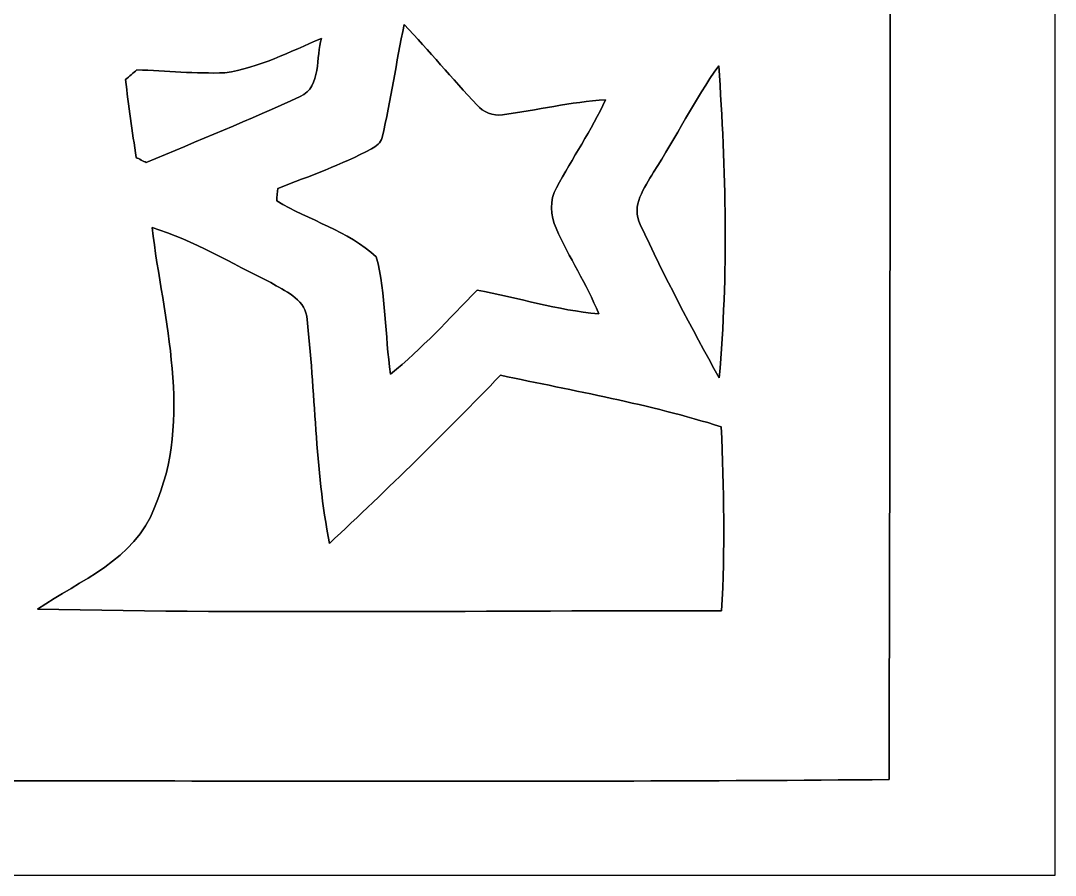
# Model space of a CAD drawing. Header units: centimetres. Extents: x -16.8 to 16.8, y -16.7 to 16.7.
# Drawn here: x 9.04 to 16.77, y -16.67 to -10.27 of the extents above; entities that cross this region are included whole.
import ezdxf

# ---------------------------------------------------------------- set-up
doc = ezdxf.new("R2010")
doc.units = ezdxf.units.CM
doc.header["$MEASUREMENT"] = 0
doc.layers.add('Layer 1', color=7, linetype='Continuous')

msp = doc.modelspace()

# ---------------------------------------------------------------- linework, layer by layer
at = {"layer": 'Layer 1', "color": 7}
for points, knots in [([(-16.77458, 16.66875), (-16.77458, 16.66875), (16.77458, 16.66875), (16.77458, 16.66875), (16.77458, 16.66875), (16.77458, 16.66875), (16.77458, -16.66875), (16.77458, -16.66875), (16.77458, -16.66875), (16.77458, -16.66875), (-16.77458, -16.66875), (-16.77458, -16.66875), (-16.77458, -16.66875), (-16.77458, -16.66875), (-16.77458, 16.66875), (-16.77458, 16.66875), (-16.77458, 16.66875), (-16.77458, 16.66875), (-16.77458, 16.66875), (-16.77458, 16.66875)], [0, 0, 0, 0, 0.1666667, 0.1666667, 0.1666667, 0.1666667, 0.3333333, 0.3333333, 0.3333333, 0.3333333, 0.5, 0.5, 0.5, 0.5, 0.6666667, 0.6666667, 0.6666667, 0.6666667, 1, 1, 1, 1]), ([(-16.06056, 15.74024), (-16.08032, 8.00664), (-16.06338, 0.2727), (-16.06903, -7.46125), (-16.06903, -7.46125), (-16.06162, -10.29264), (-16.0842, -13.12439), (-16.05774, -15.95543), (-16.05774, -15.95543), (-8.24159, -15.97342), (-0.42545, -15.9579), (7.39069, -15.96319), (7.39069, -15.96319), (10.10426, -15.95579), (12.81818, -15.97836), (15.53139, -15.95191), (15.53139, -15.95191), (15.5508, -8.21796), (15.53422, -0.48436), (15.53986, 7.24958), (15.53986, 7.24958), (15.53245, 10.08098), (15.55503, 12.91272), (15.52857, 15.74377), (15.52857, 15.74377), (5.41937, 15.76246), (-4.68983, 15.74518), (-14.79903, 15.75223), (-14.79903, 15.75223), (-15.21954, 15.75294), (-15.6404, 15.75223), (-16.06056, 15.74024)], [0, 0, 0, 0, 0.1111111, 0.1111111, 0.1111111, 0.1111111, 0.2222222, 0.2222222, 0.2222222, 0.2222222, 0.3333333, 0.3333333, 0.3333333, 0.3333333, 0.4444444, 0.4444444, 0.4444444, 0.4444444, 0.5555556, 0.5555556, 0.5555556, 0.5555556, 0.6666667, 0.6666667, 0.6666667, 0.6666667, 0.7777778, 0.7777778, 0.7777778, 0.7777778, 1, 1, 1, 1]), ([(11.90449, -10.30393), (12.09181, -10.49867), (12.26432, -10.70822), (12.44988, -10.90577), (12.44988, -10.90577), (12.4968, -10.95869), (12.56841, -10.98973), (12.64038, -10.97774), (12.64038, -10.97774), (12.89756, -10.94528), (13.15156, -10.88249), (13.41155, -10.86591), (13.41155, -10.86591), (13.30501, -11.0938), (13.1632, -11.303), (13.04396, -11.52419), (13.04396, -11.52419), (12.99104, -11.61486), (12.99845, -11.73374), (13.04149, -11.82758), (13.04149, -11.82758), (13.13674, -12.04595), (13.2715, -12.24492), (13.35969, -12.46717), (13.35969, -12.46717), (13.05066, -12.44247), (12.75397, -12.3444), (12.44988, -12.29113), (12.44988, -12.29113), (12.23998, -12.50527), (12.03784, -12.72963), (11.80359, -12.91802), (11.80359, -12.91802), (11.76055, -12.62768), (11.76867, -12.32288), (11.6967, -12.04031), (11.6967, -12.04031), (11.48539, -11.84804), (11.19399, -11.76831), (10.95199, -11.62191), (10.95199, -11.62191), (10.9541, -11.59863), (10.95798, -11.55241), (10.95975, -11.52913), (10.95975, -11.52913), (11.19611, -11.43811), (11.436, -11.35274), (11.66036, -11.2335), (11.66036, -11.2335), (11.69494, -11.21481), (11.72986, -11.1887), (11.73974, -11.14813), (11.73974, -11.14813), (11.805, -10.86838), (11.84663, -10.58474), (11.90449, -10.30393)], [0, 0, 0, 0, 0.0666667, 0.0666667, 0.0666667, 0.0666667, 0.1333333, 0.1333333, 0.1333333, 0.1333333, 0.2, 0.2, 0.2, 0.2, 0.2666667, 0.2666667, 0.2666667, 0.2666667, 0.3333333, 0.3333333, 0.3333333, 0.3333333, 0.4, 0.4, 0.4, 0.4, 0.4666667, 0.4666667, 0.4666667, 0.4666667, 0.5333333, 0.5333333, 0.5333333, 0.5333333, 0.6, 0.6, 0.6, 0.6, 0.6666667, 0.6666667, 0.6666667, 0.6666667, 0.7333333, 0.7333333, 0.7333333, 0.7333333, 0.8, 0.8, 0.8, 0.8, 0.8666667, 0.8666667, 0.8666667, 0.8666667, 1, 1, 1, 1]), ([(10.56499, -10.66412), (10.81934, -10.62672), (11.05147, -10.50678), (11.28571, -10.4073), (11.28571, -10.4073), (11.24303, -10.54065), (11.28924, -10.76889), (11.12767, -10.84192), (11.12767, -10.84192), (10.74843, -11.0169), (10.36073, -11.17353), (9.97585, -11.33546), (9.97585, -11.33546), (9.95715, -11.32628), (9.92011, -11.30759), (9.90141, -11.29841), (9.90141, -11.29841), (9.87107, -11.10439), (9.84391, -10.90965), (9.82133, -10.71527), (9.82133, -10.71527), (9.84956, -10.69058), (9.87778, -10.66624), (9.90635, -10.64225), (9.90635, -10.64225), (10.12578, -10.64966), (10.3445, -10.67259), (10.56499, -10.66412)], [0, 0, 0, 0, 0.125, 0.125, 0.125, 0.125, 0.25, 0.25, 0.25, 0.25, 0.375, 0.375, 0.375, 0.375, 0.5, 0.5, 0.5, 0.5, 0.625, 0.625, 0.625, 0.625, 0.75, 0.75, 0.75, 0.75, 1, 1, 1, 1]), ([(13.76962, -11.40813), (13.93931, -11.14707), (14.07689, -10.86556), (14.25716, -10.61156), (14.25716, -10.61156), (14.3129, -11.38767), (14.33019, -12.17189), (14.26069, -12.94694), (14.26069, -12.94694), (14.05255, -12.57053), (13.85041, -12.18953), (13.67049, -11.79936), (13.67049, -11.79936), (13.59958, -11.66142), (13.70295, -11.52349), (13.76962, -11.40813)], [0, 0, 0, 0, 0.2, 0.2, 0.2, 0.2, 0.4, 0.4, 0.4, 0.4, 0.6, 0.6, 0.6, 0.6, 1, 1, 1, 1]), ([(10.01924, -11.82299), (10.3318, -11.9193), (10.61508, -12.08934), (10.90718, -12.23433), (10.90718, -12.23433), (11.01019, -12.29678), (11.15201, -12.35181), (11.17671, -12.48516), (11.17671, -12.48516), (11.24091, -13.05066), (11.23668, -13.62463), (11.34604, -14.18519), (11.34604, -14.18519), (11.78454, -13.77844), (12.20893, -13.35652), (12.62521, -12.92754), (12.62521, -12.92754), (13.17766, -13.04431), (13.73717, -13.14309), (14.27656, -13.31313), (14.27656, -13.31313), (14.29314, -13.77209), (14.3069, -14.23211), (14.27868, -14.69108), (14.27868, -14.69108), (12.57371, -14.68508), (10.86802, -14.71366), (9.1634, -14.67732), (9.1634, -14.67732), (9.48231, -14.4593), (9.89154, -14.30972), (10.03723, -13.91708), (10.03723, -13.91708), (10.32933, -13.25104), (10.10426, -12.5095), (10.01924, -11.82299)], [0, 0, 0, 0, 0.1, 0.1, 0.1, 0.1, 0.2, 0.2, 0.2, 0.2, 0.3, 0.3, 0.3, 0.3, 0.4, 0.4, 0.4, 0.4, 0.5, 0.5, 0.5, 0.5, 0.6, 0.6, 0.6, 0.6, 0.7, 0.7, 0.7, 0.7, 0.8, 0.8, 0.8, 0.8, 1, 1, 1, 1])]:
    msp.add_open_spline(points, degree=3, knots=knots, dxfattribs=at)
at = {"layer": 'Layer 1', "color": 250}
for points, knots in [([(-16.06056, 15.74024), (-15.6404, 15.75223), (-15.21954, 15.75294), (-14.79903, 15.75223), (-14.79903, 15.75223), (-4.68983, 15.74518), (5.41937, 15.76246), (15.52857, 15.74377), (15.52857, 15.74377), (15.55503, 12.91272), (15.53245, 10.08098), (15.53986, 7.24958), (15.53986, 7.24958), (15.53422, -0.48436), (15.5508, -8.21796), (15.53139, -15.95191), (15.53139, -15.95191), (12.81818, -15.97836), (10.10426, -15.95579), (7.39069, -15.96319), (7.39069, -15.96319), (-0.42545, -15.9579), (-8.24159, -15.97342), (-16.05774, -15.95543), (-16.05774, -15.95543), (-16.0842, -13.12439), (-16.06162, -10.29264), (-16.06903, -7.46125), (-16.06903, -7.46125), (-16.06338, 0.2727), (-16.08032, 8.00664), (-16.06056, 15.74024), (-16.06056, 15.74024), (-16.06056, 15.74024), (-16.06056, 15.74024), (-16.06056, 15.74024)], [0, 0, 0, 0, 0.1, 0.1, 0.1, 0.1, 0.2, 0.2, 0.2, 0.2, 0.3, 0.3, 0.3, 0.3, 0.4, 0.4, 0.4, 0.4, 0.5, 0.5, 0.5, 0.5, 0.6, 0.6, 0.6, 0.6, 0.7, 0.7, 0.7, 0.7, 0.8, 0.8, 0.8, 0.8, 1, 1, 1, 1]), ([(11.90449, -10.30393), (11.84663, -10.58474), (11.805, -10.86838), (11.73974, -11.14813), (11.73974, -11.14813), (11.72986, -11.1887), (11.69494, -11.21481), (11.66036, -11.2335), (11.66036, -11.2335), (11.436, -11.35274), (11.19611, -11.43811), (10.95975, -11.52913), (10.95975, -11.52913), (10.95798, -11.55241), (10.9541, -11.59863), (10.95199, -11.62191), (10.95199, -11.62191), (11.19399, -11.76831), (11.48539, -11.84804), (11.6967, -12.04031), (11.6967, -12.04031), (11.76867, -12.32288), (11.76055, -12.62768), (11.80359, -12.91802), (11.80359, -12.91802), (12.03784, -12.72963), (12.23998, -12.50527), (12.44988, -12.29113), (12.44988, -12.29113), (12.75397, -12.3444), (13.05066, -12.44247), (13.35969, -12.46717), (13.35969, -12.46717), (13.2715, -12.24492), (13.13674, -12.04595), (13.04149, -11.82758), (13.04149, -11.82758), (12.99845, -11.73374), (12.99104, -11.61486), (13.04396, -11.52419), (13.04396, -11.52419), (13.1632, -11.303), (13.30501, -11.0938), (13.41155, -10.86591), (13.41155, -10.86591), (13.15156, -10.88249), (12.89756, -10.94528), (12.64038, -10.97774), (12.64038, -10.97774), (12.56841, -10.98973), (12.4968, -10.95869), (12.44988, -10.90577), (12.44988, -10.90577), (12.26432, -10.70822), (12.09181, -10.49867), (11.90449, -10.30393), (11.90449, -10.30393), (11.90449, -10.30393), (11.90449, -10.30393), (11.90449, -10.30393)], [0, 0, 0, 0, 0.0625, 0.0625, 0.0625, 0.0625, 0.125, 0.125, 0.125, 0.125, 0.1875, 0.1875, 0.1875, 0.1875, 0.25, 0.25, 0.25, 0.25, 0.3125, 0.3125, 0.3125, 0.3125, 0.375, 0.375, 0.375, 0.375, 0.4375, 0.4375, 0.4375, 0.4375, 0.5, 0.5, 0.5, 0.5, 0.5625, 0.5625, 0.5625, 0.5625, 0.625, 0.625, 0.625, 0.625, 0.6875, 0.6875, 0.6875, 0.6875, 0.75, 0.75, 0.75, 0.75, 0.8125, 0.8125, 0.8125, 0.8125, 0.875, 0.875, 0.875, 0.875, 1, 1, 1, 1]), ([(10.56499, -10.66412), (10.3445, -10.67259), (10.12578, -10.64966), (9.90635, -10.64225), (9.90635, -10.64225), (9.87778, -10.66624), (9.84956, -10.69058), (9.82133, -10.71527), (9.82133, -10.71527), (9.84391, -10.90965), (9.87107, -11.10439), (9.90141, -11.29841), (9.90141, -11.29841), (9.92011, -11.30759), (9.95715, -11.32628), (9.97585, -11.33546), (9.97585, -11.33546), (10.36073, -11.17353), (10.74843, -11.0169), (11.12767, -10.84192), (11.12767, -10.84192), (11.28924, -10.76889), (11.24303, -10.54065), (11.28571, -10.4073), (11.28571, -10.4073), (11.05147, -10.50678), (10.81934, -10.62672), (10.56499, -10.66412), (10.56499, -10.66412), (10.56499, -10.66412), (10.56499, -10.66412), (10.56499, -10.66412)], [0, 0, 0, 0, 0.1111111, 0.1111111, 0.1111111, 0.1111111, 0.2222222, 0.2222222, 0.2222222, 0.2222222, 0.3333333, 0.3333333, 0.3333333, 0.3333333, 0.4444444, 0.4444444, 0.4444444, 0.4444444, 0.5555556, 0.5555556, 0.5555556, 0.5555556, 0.6666667, 0.6666667, 0.6666667, 0.6666667, 0.7777778, 0.7777778, 0.7777778, 0.7777778, 1, 1, 1, 1]), ([(13.76962, -11.40813), (13.70295, -11.52349), (13.59958, -11.66142), (13.67049, -11.79936), (13.67049, -11.79936), (13.85041, -12.18953), (14.05255, -12.57053), (14.26069, -12.94694), (14.26069, -12.94694), (14.33019, -12.17189), (14.3129, -11.38767), (14.25716, -10.61156), (14.25716, -10.61156), (14.07689, -10.86556), (13.93931, -11.14707), (13.76962, -11.40813), (13.76962, -11.40813), (13.76962, -11.40813), (13.76962, -11.40813), (13.76962, -11.40813)], [0, 0, 0, 0, 0.1666667, 0.1666667, 0.1666667, 0.1666667, 0.3333333, 0.3333333, 0.3333333, 0.3333333, 0.5, 0.5, 0.5, 0.5, 0.6666667, 0.6666667, 0.6666667, 0.6666667, 1, 1, 1, 1]), ([(10.01924, -11.82299), (10.10426, -12.5095), (10.32933, -13.25104), (10.03723, -13.91708), (10.03723, -13.91708), (9.89154, -14.30972), (9.48231, -14.4593), (9.1634, -14.67732), (9.1634, -14.67732), (10.86802, -14.71366), (12.57371, -14.68508), (14.27868, -14.69108), (14.27868, -14.69108), (14.3069, -14.23211), (14.29314, -13.77209), (14.27656, -13.31313), (14.27656, -13.31313), (13.73717, -13.14309), (13.17766, -13.04431), (12.62521, -12.92754), (12.62521, -12.92754), (12.20893, -13.35652), (11.78454, -13.77844), (11.34604, -14.18519), (11.34604, -14.18519), (11.23668, -13.62463), (11.24091, -13.05066), (11.17671, -12.48516), (11.17671, -12.48516), (11.15201, -12.35181), (11.01019, -12.29678), (10.90718, -12.23433), (10.90718, -12.23433), (10.61508, -12.08934), (10.3318, -11.9193), (10.01924, -11.82299), (10.01924, -11.82299), (10.01924, -11.82299), (10.01924, -11.82299), (10.01924, -11.82299)], [0, 0, 0, 0, 0.0909091, 0.0909091, 0.0909091, 0.0909091, 0.1818182, 0.1818182, 0.1818182, 0.1818182, 0.2727273, 0.2727273, 0.2727273, 0.2727273, 0.3636364, 0.3636364, 0.3636364, 0.3636364, 0.4545455, 0.4545455, 0.4545455, 0.4545455, 0.5454545, 0.5454545, 0.5454545, 0.5454545, 0.6363636, 0.6363636, 0.6363636, 0.6363636, 0.7272727, 0.7272727, 0.7272727, 0.7272727, 0.8181818, 0.8181818, 0.8181818, 0.8181818, 1, 1, 1, 1])]:
    msp.add_open_spline(points, degree=3, knots=knots, dxfattribs=at)

doc.saveas('drawing.dxf')
